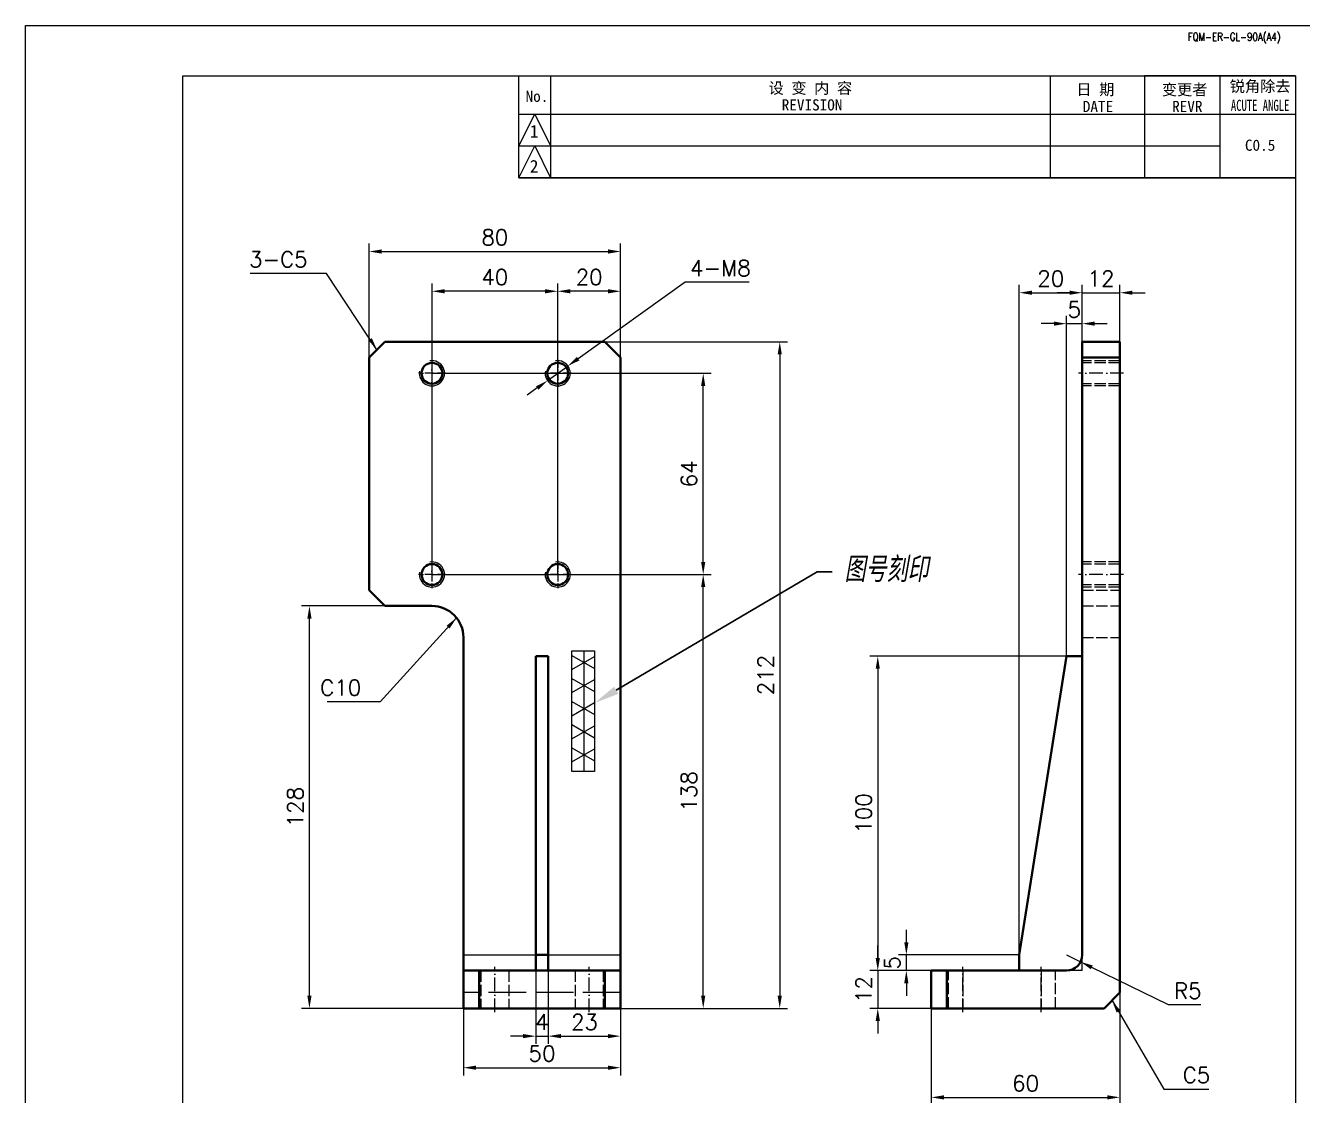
# Model space of a CAD drawing. Extents: x 84854 to 157441, y -74795 to -53229.
# Drawn here: x 89683.8 to 90090, y -54053.4 to -53713.1 of the extents above; entities that cross this region are included whole.
import ezdxf
from ezdxf import colors
from ezdxf.entities.mleader import LeaderData, LeaderLine
from ezdxf.enums import TextEntityAlignment as Align
from ezdxf.math import Vec2, Vec3

# ---------------------------------------------------------------- set-up
doc = ezdxf.new("R2010")
doc.units = 0
doc.header["$MEASUREMENT"] = 0
doc.linetypes.add('DASHDOT', pattern=[18.5, 12, -3, 0.5, -3])
doc.linetypes.add('DASHED', pattern=[15, 12, -3])
for name, color, linetype, lineweight in [('A4', 3, 'Continuous', 20), ('图框', 7, 'Continuous', 20), ('尺寸线', 3, 'Continuous', 13)]:
    doc.layers.add(name, color=color, linetype=linetype, lineweight=lineweight)
doc.styles.add('CH-1', font='')
doc.styles.add('MX_NOTE_STANDARD', font='txt.shx', dxfattribs={"bigfont": 'extfont.shx'})
doc.styles.get("Standard").update_dxf_attribs({"font": 'FSGB2312.ttf', "width": 0.8, "height": 3.5})
doc.styles.get('CH-1').set_extended_font_data('SimSun')
doc.dimstyles.new('副本02', dxfattribs={"dimscale": 2, "dimtxt": 2.5, "dimasz": 2, "dimexe": 1.25, "dimexo": 0, "dimgap": 1, "dimtad": 1, "dimdsep": 46, "dimtxsty": 'MX_NOTE_STANDARD', "dimcen": 0.5, "dimclrd": 3, "dimclre": 3, "dimclrt": 1, "dimadec": 1, "dimazin": 2, "dimtfac": 1, "dimtmove": 0, "dimatfit": 3, "dimfxl": 0, "dimtolj": 1, "dimlwd": -1, "dimlwe": -1, "dimarcsym": 0})
doc.dimstyles.new('副本02$3', dxfattribs={"dimscale": 2, "dimtxt": 2.5, "dimasz": 2, "dimexe": 1.25, "dimexo": 0, "dimgap": 1, "dimtad": 1, "dimtoh": 1, "dimdsep": 46, "dimtxsty": 'MX_NOTE_STANDARD', "dimcen": 0.5, "dimclrd": 3, "dimclre": 3, "dimclrt": 1, "dimadec": 1, "dimazin": 2, "dimtfac": 1, "dimtmove": 0, "dimatfit": 3, "dimfxl": 0, "dimtolj": 1, "dimlwd": -1, "dimlwe": -1, "dimarcsym": 0})
doc.dimstyles.new('副本02$4', dxfattribs={"dimscale": 2, "dimtxt": 2.5, "dimasz": 2, "dimexe": 1.25, "dimexo": 0, "dimgap": 1, "dimtad": 1, "dimtoh": 1, "dimdsep": 46, "dimtxsty": 'MX_NOTE_STANDARD', "dimcen": 0.5, "dimclrd": 3, "dimclre": 3, "dimclrt": 1, "dimadec": 1, "dimazin": 2, "dimtfac": 1, "dimtmove": 0, "dimatfit": 3, "dimfxl": 0, "dimtolj": 1, "dimlwd": -1, "dimlwe": -1, "dimarcsym": 0})

# ---------------------------------------------------------------- blocks, each defined once
blk = doc.blocks.new('1比1 竖框')
at = {"layer": '图框'}
for p, q in [((0, 0), (0, 297)), ((0, 297), (210, 297)), ((178, 297), (202, 297)), ((25, 289), (202, 289)), ((25, 10), (25, 289)), ((25, 272.79), (25, 289)), ((78.45, 272.79), (78.45, 289)), ((83.52, 289), (83.52, 272.79)), ((163, 289), (163, 272.79)), ((163, 289), (163, 272.79)), ((163, 289), (163, 272.79)), ((163, 289), (163, 272.79)), ((163, 289), (163, 272.79)), ((178, 289), (178, 272.79)), ((178, 289), (178, 272.79)), ((178, 289), (178, 272.79)), ((178, 289), (178, 272.79)), ((178, 289), (178, 272.79)), ((178, 289), (202, 289)), ((178, 289), (202, 289)), ((178, 289), (202, 289)), ((178, 289), (202, 289)), ((202, 289), (178, 289)), ((190, 289), (190, 272.79)), ((190, 289), (190, 272.79)), ((190, 289), (190, 272.79)), ((190, 289), (190, 272.79)), ((190, 289), (190, 272.79)), ((202, 289), (202, 10)), ((78.45, 277.86), (80.99, 282.93)), ((78.45, 282.93), (190, 282.93)), ((78.45, 282.93), (190, 282.93)), ((78.45, 282.93), (190, 282.93)), ((78.45, 282.93), (190, 282.93)), ((80.99, 282.93), (83.52, 277.86)), ((190, 282.93), (202, 282.93)), ((190, 282.93), (202, 282.93)), ((190, 282.93), (202, 282.93)), ((190, 282.93), (202, 282.93)), ((78.45, 272.79), (80.99, 277.86)), ((78.45, 277.86), (190, 277.86)), ((78.45, 277.86), (190, 277.86)), ((78.45, 277.86), (190, 277.86)), ((78.45, 277.86), (190, 277.86)), ((80.99, 277.86), (83.52, 272.79)), ((78.45, 272.79), (202, 272.79)), ((202, 272.79), (78.45, 272.79)), ((78.45, 272.79), (202, 272.79)), ((78.45, 272.79), (202, 272.79))]:
    blk.add_line(p, q, dxfattribs=at)
at = {"layer": '图框', "style": 'CH-1'}
for s, height, p in [('锐角除去', 1.775, (196.38, 287.37)), ('No.', 1.775, (81.35, 285.73)), ('设 变 内 容', 1.775, (124.84, 287.09)), ('日 期', 1.775, (170.17, 286.84)), ('变更者', 1.775, (184.38, 286.84)), ('REVISION', 1.775, (125.11, 284.38)), ('DATE', 1.775, (170.59, 284.13)), ('REVR', 1.775, (184.8, 284.13)), ('1', 2.03, (80.9, 280.16)), ('C0.5', 1.775, (196.38, 277.97)), ('2', 2.03, (80.9, 274.61))]:
    blk.add_text(s, height=height, dxfattribs=at).set_placement(p, align=Align.MIDDLE)
at = {"layer": '图框', "style": 'CH-1', "width": 0.7}
blk.add_text('ACUTE ANGLE', height=1.7746, dxfattribs=at).set_placement((196.38, 284.31), align=Align.MIDDLE)
at = {"layer": '图框', "insert": (192.25, 295), "char_height": 1.25, "width": 39, "attachment_point": 5}
blk.add_mtext('{\\Ftxt,@extfont2|c134;FQM-ER-GL-90A(A4)}', dxfattribs=at)
blk = doc.blocks.new('*D51')
at = {"layer": 'Defpoints', "color": 0, "transparency": 16777216}
for p in [(89868.12, -53813.69), (89873.12, -54025.69), (89923.75, -54025.69)]:
    blk.add_point(p, dxfattribs=at)
at = {"layer": '尺寸线', "color": 3, "transparency": 16777216}
for p, q in [((89868.12, -53813.69), (89926.25, -53813.69)), ((89923.75, -53817.69), (89923.75, -54021.69)), ((89873.12, -54025.69), (89926.25, -54025.69))]:
    blk.add_line(p, q, dxfattribs=at)
for points in [[(89923.08, -53817.69), (89924.41, -53817.69), (89923.75, -53813.69)], [(89923.08, -54021.69), (89924.41, -54021.69), (89923.75, -54025.69)]]:
    blk.add_solid(points, dxfattribs=at)
at = {"layer": '尺寸线', "color": 1, "transparency": 16777216, "insert": (89919.25, -53919.69), "char_height": 5, "attachment_point": 5, "rotation": 90, "style": 'MX_NOTE_STANDARD'}
blk.add_mtext('\\A1;212', dxfattribs=at)
blk = doc.blocks.new('*D52')
at = {"layer": 'Defpoints', "color": 0, "transparency": 16777216}
for p in [(89873.12, -53784.95), (89793.12, -53818.69), (89873.12, -53818.69)]:
    blk.add_point(p, dxfattribs=at)
at = {"layer": '尺寸线', "color": 3, "transparency": 16777216}
for p, q in [((89793.12, -53818.69), (89793.12, -53782.45)), ((89797.12, -53784.95), (89869.12, -53784.95)), ((89873.12, -53818.69), (89873.12, -53782.45))]:
    blk.add_line(p, q, dxfattribs=at)
for points in [[(89797.12, -53784.28), (89797.12, -53785.62), (89793.12, -53784.95)], [(89869.12, -53784.28), (89869.12, -53785.62), (89873.12, -53784.95)]]:
    blk.add_solid(points, dxfattribs=at)
at = {"layer": '尺寸线', "color": 1, "transparency": 16777216, "insert": (89833.12, -53780.45), "char_height": 5, "attachment_point": 5, "style": 'MX_NOTE_STANDARD'}
blk.add_mtext('\\A1;80', dxfattribs=at)
blk = doc.blocks.new('*D53')
at = {"layer": 'Defpoints', "color": 0, "transparency": 16777216}
for p in [(90031.96, -54020.69), (89971.96, -54025.69), (90031.96, -54054.01)]:
    blk.add_point(p, dxfattribs=at)
at = {"layer": '尺寸线', "color": 3, "transparency": 16777216}
for p, q in [((90031.96, -54020.69), (90031.96, -54056.51)), ((89971.96, -54025.69), (89971.96, -54056.51)), ((89975.96, -54054.01), (90027.96, -54054.01))]:
    blk.add_line(p, q, dxfattribs=at)
for points in [[(89975.96, -54053.34), (89975.96, -54054.67), (89971.96, -54054.01)], [(90027.96, -54053.34), (90027.96, -54054.67), (90031.96, -54054.01)]]:
    blk.add_solid(points, dxfattribs=at)
at = {"layer": '尺寸线', "color": 1, "transparency": 16777216, "insert": (90001.96, -54049.51), "char_height": 5, "attachment_point": 5, "style": 'MX_NOTE_STANDARD'}
blk.add_mtext('\\A1;60', dxfattribs=at)
blk = doc.blocks.new('*D54')
at = {"layer": 'Defpoints', "color": 0, "transparency": 16777216}
for p in [(89774.13, -53897.69), (89798.12, -53897.69), (89823.12, -54025.69)]:
    blk.add_point(p, dxfattribs=at)
at = {"layer": '尺寸线', "color": 3, "transparency": 16777216}
for p, q in [((89798.12, -53897.69), (89771.63, -53897.69)), ((89774.13, -54021.69), (89774.13, -53901.69)), ((89823.12, -54025.69), (89771.63, -54025.69))]:
    blk.add_line(p, q, dxfattribs=at)
for points in [[(89773.46, -53901.69), (89774.79, -53901.69), (89774.13, -53897.69)], [(89773.46, -54021.69), (89774.79, -54021.69), (89774.13, -54025.69)]]:
    blk.add_solid(points, dxfattribs=at)
at = {"layer": '尺寸线', "color": 1, "transparency": 16777216, "insert": (89769.63, -53961.69), "char_height": 5, "attachment_point": 5, "rotation": 90, "style": 'MX_NOTE_STANDARD'}
blk.add_mtext('\\A1;128', dxfattribs=at)
blk = doc.blocks.new('*D55')
at = {"layer": 'Defpoints', "color": 0, "transparency": 16777216}
for p in [(89823.12, -54025.69), (89873.12, -54025.69), (89873.12, -54044.57)]:
    blk.add_point(p, dxfattribs=at)
at = {"layer": '尺寸线', "color": 3, "transparency": 16777216}
for p, q in [((89823.12, -54025.69), (89823.12, -54047.07)), ((89873.12, -54025.69), (89873.12, -54047.07)), ((89827.12, -54044.57), (89869.12, -54044.57))]:
    blk.add_line(p, q, dxfattribs=at)
for points in [[(89827.12, -54043.91), (89827.12, -54045.24), (89823.12, -54044.57)], [(89869.12, -54043.91), (89869.12, -54045.24), (89873.12, -54044.57)]]:
    blk.add_solid(points, dxfattribs=at)
at = {"layer": '尺寸线', "color": 1, "transparency": 16777216, "insert": (89848.12, -54040.07), "char_height": 5, "attachment_point": 5, "style": 'MX_NOTE_STANDARD'}
blk.add_mtext('\\A1;50', dxfattribs=at)
blk = doc.blocks.new('*D56')
at = {"layer": 'Defpoints', "color": 0, "transparency": 16777216}
for p in [(90031.96, -53798.06), (90019.96, -53813.69), (90031.96, -53813.69)]:
    blk.add_point(p, dxfattribs=at)
at = {"layer": '尺寸线', "color": 3, "transparency": 16777216}
for p, q in [((90019.96, -53813.69), (90019.96, -53795.56)), ((90031.96, -53813.69), (90031.96, -53795.56)), ((90015.96, -53798.06), (90011.96, -53798.06)), ((90019.96, -53798.06), (90031.96, -53798.06)), ((90035.96, -53798.06), (90039.96, -53798.06))]:
    blk.add_line(p, q, dxfattribs=at)
for points in [[(90015.96, -53797.39), (90015.96, -53798.72), (90019.96, -53798.06)], [(90035.96, -53797.39), (90035.96, -53798.72), (90031.96, -53798.06)]]:
    blk.add_solid(points, dxfattribs=at)
at = {"layer": '尺寸线', "color": 1, "transparency": 16777216, "insert": (90025.96, -53793.56), "char_height": 5, "attachment_point": 5, "style": 'MX_NOTE_STANDARD'}
blk.add_mtext('\\A1;12', dxfattribs=at)
blk = doc.blocks.new('*D61')
at = {"layer": 'Defpoints', "color": 0, "transparency": 16777216}
for p in [(89971.96, -54013.69), (89954.94, -54025.69), (89971.96, -54025.69)]:
    blk.add_point(p, dxfattribs=at)
at = {"layer": '尺寸线', "color": 3, "transparency": 16777216}
for p, q in [((89954.94, -54009.69), (89954.94, -54005.69)), ((89971.96, -54013.69), (89952.44, -54013.69)), ((89954.94, -54013.69), (89954.94, -54025.69)), ((89971.96, -54025.69), (89952.44, -54025.69)), ((89954.94, -54029.69), (89954.94, -54033.69))]:
    blk.add_line(p, q, dxfattribs=at)
for points in [[(89954.27, -54009.69), (89955.6, -54009.69), (89954.94, -54013.69)], [(89954.27, -54029.69), (89955.6, -54029.69), (89954.94, -54025.69)]]:
    blk.add_solid(points, dxfattribs=at)
at = {"layer": '尺寸线', "color": 1, "transparency": 16777216, "insert": (89950.44, -54019.69), "char_height": 5, "attachment_point": 5, "rotation": 90, "style": 'MX_NOTE_STANDARD'}
blk.add_mtext('\\A1;12', dxfattribs=at)
blk = doc.blocks.new('*D62')
at = {"layer": 'Defpoints', "color": 0, "transparency": 16777216}
for p in [(90014.96, -53913.69), (89954.94, -54013.69), (89971.96, -54013.69)]:
    blk.add_point(p, dxfattribs=at)
at = {"layer": '尺寸线', "color": 3, "transparency": 16777216}
for p, q in [((90014.96, -53913.69), (89952.44, -53913.69)), ((89954.94, -53917.69), (89954.94, -54009.69)), ((89971.96, -54013.69), (89952.44, -54013.69))]:
    blk.add_line(p, q, dxfattribs=at)
for points in [[(89954.27, -53917.69), (89955.6, -53917.69), (89954.94, -53913.69)], [(89954.27, -54009.69), (89955.6, -54009.69), (89954.94, -54013.69)]]:
    blk.add_solid(points, dxfattribs=at)
at = {"layer": '尺寸线', "color": 1, "transparency": 16777216, "insert": (89950.44, -53963.69), "char_height": 5, "attachment_point": 5, "rotation": 90, "style": 'MX_NOTE_STANDARD'}
blk.add_mtext('\\A1;100', dxfattribs=at)
blk = doc.blocks.new('*D63')
at = {"layer": 'Defpoints', "color": 0, "transparency": 16777216}
for p in [(90019.96, -53798.06), (90019.96, -53813.69), (89999.96, -54008.69)]:
    blk.add_point(p, dxfattribs=at)
at = {"layer": '尺寸线', "color": 3, "transparency": 16777216}
for p, q in [((89999.96, -54008.69), (89999.96, -53795.56)), ((90019.96, -53813.69), (90019.96, -53795.56)), ((90003.96, -53798.06), (90015.96, -53798.06))]:
    blk.add_line(p, q, dxfattribs=at)
for points in [[(90003.96, -53797.39), (90003.96, -53798.72), (89999.96, -53798.06)], [(90015.96, -53797.39), (90015.96, -53798.72), (90019.96, -53798.06)]]:
    blk.add_solid(points, dxfattribs=at)
at = {"layer": '尺寸线', "color": 1, "transparency": 16777216, "insert": (90009.96, -53793.56), "char_height": 5, "attachment_point": 5, "style": 'MX_NOTE_STANDARD'}
blk.add_mtext('\\A1;20', dxfattribs=at)
blk = doc.blocks.new('*D64')
at = {"layer": 'Defpoints', "color": 0, "transparency": 16777216}
for p in [(90019.96, -53807.9), (90019.96, -53813.69), (90014.96, -53913.69)]:
    blk.add_point(p, dxfattribs=at)
at = {"layer": '尺寸线', "color": 3, "transparency": 16777216}
for p, q in [((90014.96, -53913.69), (90014.96, -53805.4)), ((90019.96, -53813.69), (90019.96, -53805.4)), ((90010.96, -53807.9), (90006.96, -53807.9)), ((90014.96, -53807.9), (90019.96, -53807.9)), ((90023.96, -53807.9), (90027.96, -53807.9))]:
    blk.add_line(p, q, dxfattribs=at)
for points in [[(90010.96, -53807.23), (90010.96, -53808.56), (90014.96, -53807.9)], [(90023.96, -53807.23), (90023.96, -53808.56), (90019.96, -53807.9)]]:
    blk.add_solid(points, dxfattribs=at)
at = {"layer": '尺寸线', "color": 1, "transparency": 16777216, "insert": (90017.46, -53803.4), "char_height": 5, "attachment_point": 5, "style": 'MX_NOTE_STANDARD'}
blk.add_mtext('\\A1;5', dxfattribs=at)
blk = doc.blocks.new('*D65')
at = {"layer": 'Defpoints', "color": 0, "transparency": 16777216}
for p in [(89964.03, -54008.69), (89999.96, -54008.69), (89971.96, -54013.69)]:
    blk.add_point(p, dxfattribs=at)
at = {"layer": '尺寸线', "color": 3, "transparency": 16777216}
for p, q in [((89964.03, -54004.69), (89964.03, -54000.69)), ((89999.96, -54008.69), (89961.53, -54008.69)), ((89964.03, -54013.69), (89964.03, -54008.69)), ((89971.96, -54013.69), (89961.53, -54013.69)), ((89964.03, -54017.69), (89964.03, -54021.69))]:
    blk.add_line(p, q, dxfattribs=at)
for points in [[(89963.36, -54004.69), (89964.69, -54004.69), (89964.03, -54008.69)], [(89963.36, -54017.69), (89964.69, -54017.69), (89964.03, -54013.69)]]:
    blk.add_solid(points, dxfattribs=at)
at = {"layer": '尺寸线', "color": 1, "transparency": 16777216, "insert": (89959.53, -54011.19), "char_height": 5, "attachment_point": 5, "rotation": 90, "style": 'MX_NOTE_STANDARD'}
blk.add_mtext('\\A1;5', dxfattribs=at)
blk = doc.blocks.new('*D66')
at = {"layer": 'Defpoints', "color": 0, "transparency": 16777216}
for p in [(89846.12, -54013.69), (89850.12, -54013.69), (89850.12, -54034.53)]:
    blk.add_point(p, dxfattribs=at)
at = {"layer": '尺寸线', "color": 3, "transparency": 16777216}
for p, q in [((89846.12, -54013.69), (89846.12, -54037.03)), ((89850.12, -54013.69), (89850.12, -54037.03)), ((89842.12, -54034.53), (89838.12, -54034.53)), ((89846.12, -54034.53), (89850.12, -54034.53)), ((89854.12, -54034.53), (89858.12, -54034.53))]:
    blk.add_line(p, q, dxfattribs=at)
for points in [[(89842.12, -54033.86), (89842.12, -54035.19), (89846.12, -54034.53)], [(89854.12, -54033.86), (89854.12, -54035.19), (89850.12, -54034.53)]]:
    blk.add_solid(points, dxfattribs=at)
at = {"layer": '尺寸线', "color": 1, "transparency": 16777216, "insert": (89848.12, -54030.03), "char_height": 5, "attachment_point": 5, "style": 'MX_NOTE_STANDARD'}
blk.add_mtext('\\A1;4', dxfattribs=at)
blk = doc.blocks.new('*D67')
at = {"layer": 'Defpoints', "color": 0, "transparency": 16777216}
for p in [(89850.12, -54013.69), (89873.12, -54013.69), (89873.12, -54034.53)]:
    blk.add_point(p, dxfattribs=at)
at = {"layer": '尺寸线', "color": 3, "transparency": 16777216}
for p, q in [((89850.12, -54013.69), (89850.12, -54037.03)), ((89873.12, -54013.69), (89873.12, -54037.03)), ((89854.12, -54034.53), (89869.12, -54034.53))]:
    blk.add_line(p, q, dxfattribs=at)
for points in [[(89854.12, -54033.86), (89854.12, -54035.19), (89850.12, -54034.53)], [(89869.12, -54033.86), (89869.12, -54035.19), (89873.12, -54034.53)]]:
    blk.add_solid(points, dxfattribs=at)
at = {"layer": '尺寸线', "color": 1, "transparency": 16777216, "insert": (89861.62, -54030.03), "char_height": 5, "attachment_point": 5, "style": 'MX_NOTE_STANDARD'}
blk.add_mtext('\\A1;23', dxfattribs=at)
blk = doc.blocks.new('*D68')
at = {"layer": 'Defpoints', "color": 0, "transparency": 16777216}
for p in [(90014.96, -54008.69), (90019.45, -54010.9)]:
    blk.add_point(p, dxfattribs=at)
at = {"layer": '尺寸线', "color": 3, "transparency": 16777216}
for p, q in [((90014.96, -54008.69), (90019.45, -54010.9)), ((90047.42, -54024.62), (90023.04, -54012.66)), ((90057.75, -54024.62), (90047.42, -54024.62))]:
    blk.add_line(p, q, dxfattribs=at)
blk.add_solid([(90023.33, -54012.06), (90022.74, -54013.26), (90019.45, -54010.9)], dxfattribs=at)
at = {"layer": '尺寸线', "color": 1, "transparency": 16777216, "insert": (90053.59, -54020.12), "char_height": 5, "attachment_point": 5, "style": 'MX_NOTE_STANDARD'}
blk.add_mtext('\\A1;R5', dxfattribs=at)
blk = doc.blocks.new('*D69')
at = {"layer": 'Defpoints', "color": 0, "transparency": 16777216}
for p in [(89853.12, -53887.69), (89899.4, -53887.69), (89873.12, -54025.69)]:
    blk.add_point(p, dxfattribs=at)
at = {"layer": '尺寸线', "color": 3, "transparency": 16777216}
for p, q in [((89853.12, -53887.69), (89901.9, -53887.69)), ((89899.4, -54021.69), (89899.4, -53891.69)), ((89873.12, -54025.69), (89901.9, -54025.69))]:
    blk.add_line(p, q, dxfattribs=at)
for points in [[(89898.73, -53891.69), (89900.06, -53891.69), (89899.4, -53887.69)], [(89898.73, -54021.69), (89900.06, -54021.69), (89899.4, -54025.69)]]:
    blk.add_solid(points, dxfattribs=at)
at = {"layer": '尺寸线', "color": 1, "transparency": 16777216, "insert": (89894.9, -53956.69), "char_height": 5, "attachment_point": 5, "rotation": 90, "style": 'MX_NOTE_STANDARD'}
blk.add_mtext('\\A1;138', dxfattribs=at)
blk = doc.blocks.new('*D70')
at = {"layer": 'Defpoints', "color": 0, "transparency": 16777216}
for p in [(89813.12, -53823.69), (89899.4, -53823.69), (89813.12, -53887.69)]:
    blk.add_point(p, dxfattribs=at)
at = {"layer": '尺寸线', "color": 3, "transparency": 16777216}
for p, q in [((89813.12, -53823.69), (89901.9, -53823.69)), ((89899.4, -53883.69), (89899.4, -53827.69)), ((89813.12, -53887.69), (89901.9, -53887.69))]:
    blk.add_line(p, q, dxfattribs=at)
for points in [[(89898.73, -53827.69), (89900.06, -53827.69), (89899.4, -53823.69)], [(89898.73, -53883.69), (89900.06, -53883.69), (89899.4, -53887.69)]]:
    blk.add_solid(points, dxfattribs=at)
at = {"layer": '尺寸线', "color": 1, "transparency": 16777216, "insert": (89894.9, -53855.69), "char_height": 5, "attachment_point": 5, "rotation": 90, "style": 'MX_NOTE_STANDARD'}
blk.add_mtext('\\A1;64', dxfattribs=at)
blk = doc.blocks.new('*D71')
at = {"layer": 'Defpoints', "color": 0, "transparency": 16777216}
for p in [(89853.12, -53797.6), (89873.12, -53818.69), (89853.12, -53887.69)]:
    blk.add_point(p, dxfattribs=at)
at = {"layer": '尺寸线', "color": 3, "transparency": 16777216}
for p, q in [((89853.12, -53887.69), (89853.12, -53795.1)), ((89873.12, -53818.69), (89873.12, -53795.1)), ((89869.12, -53797.6), (89857.12, -53797.6))]:
    blk.add_line(p, q, dxfattribs=at)
for points in [[(89857.12, -53796.93), (89857.12, -53798.26), (89853.12, -53797.6)], [(89869.12, -53796.93), (89869.12, -53798.26), (89873.12, -53797.6)]]:
    blk.add_solid(points, dxfattribs=at)
at = {"layer": '尺寸线', "color": 1, "transparency": 16777216, "insert": (89863.12, -53793.1), "char_height": 5, "attachment_point": 5, "style": 'MX_NOTE_STANDARD'}
blk.add_mtext('\\A1;20', dxfattribs=at)
blk = doc.blocks.new('*D72')
at = {"layer": 'Defpoints', "color": 0, "transparency": 16777216}
for p in [(89813.12, -53797.6), (89813.12, -53887.69), (89853.12, -53887.69)]:
    blk.add_point(p, dxfattribs=at)
at = {"layer": '尺寸线', "color": 3, "transparency": 16777216}
for p, q in [((89813.12, -53887.69), (89813.12, -53795.1)), ((89853.12, -53887.69), (89853.12, -53795.1)), ((89849.12, -53797.6), (89817.12, -53797.6))]:
    blk.add_line(p, q, dxfattribs=at)
for points in [[(89817.12, -53796.93), (89817.12, -53798.26), (89813.12, -53797.6)], [(89849.12, -53796.93), (89849.12, -53798.26), (89853.12, -53797.6)]]:
    blk.add_solid(points, dxfattribs=at)
at = {"layer": '尺寸线', "color": 1, "transparency": 16777216, "insert": (89833.12, -53793.1), "char_height": 5, "attachment_point": 5, "style": 'MX_NOTE_STANDARD'}
blk.add_mtext('\\A1;40', dxfattribs=at)
blk = doc.blocks.new('*D73')
at = {"layer": 'Defpoints', "color": 0, "transparency": 16777216}
for p in [(89856.37, -53821.37), (89849.86, -53826.02)]:
    blk.add_point(p, dxfattribs=at)
at = {"layer": '尺寸线', "color": 3, "transparency": 16777216}
for p, q in [((89893.7, -53794.74), (89859.63, -53819.05)), ((89914.04, -53794.74), (89893.7, -53794.74)), ((89849.86, -53826.02), (89856.37, -53821.37)), ((89846.6, -53828.34), (89843.35, -53830.66))]:
    blk.add_line(p, q, dxfattribs=at)
for points in [[(89859.24, -53818.5), (89860.02, -53819.59), (89856.37, -53821.37)], [(89846.22, -53827.8), (89846.99, -53828.88), (89849.86, -53826.02)]]:
    blk.add_solid(points, dxfattribs=at)
at = {"layer": '尺寸线', "color": 1, "transparency": 16777216, "insert": (89904.87, -53790.24), "char_height": 5, "attachment_point": 5, "style": 'MX_NOTE_STANDARD'}
blk.add_mtext('\\A1;\\A1;4-M8', dxfattribs=at)

msp = doc.modelspace()

# ---------------------------------------------------------------- hatches: boundary and pattern name
at = {"layer": '尺寸线'}
h = msp.add_hatch(dxfattribs=at)
h.set_pattern_fill('NET3', color=4, scale=2, angle=90)
h.set_pattern_definition([(90, (119509.669, -77324.2235), (-6.35, 4e-16), []), (150, (119509.669, -77324.2235), (-3.175, -5.4992613), []), (210, (119509.669, -77324.2235), (3.175, -5.4992613), [])])
h.paths.add_polyline_path([(89864.832, -53911.955), (89857.64, -53911.955), (89857.64, -53950.396), (89864.832, -53950.396)])

# ---------------------------------------------------------------- linework, layer by layer
at = {"color": 7, "lineweight": 35}
for p, q in [((89793.116, -53818.693, -500.161), (89798.116, -53813.693, -500.161)), ((89798.116, -53813.693, -500.161), (89868.116, -53813.693, -500.161)), ((89868.116, -53813.693, -500.161), (89873.116, -53818.693, -500.161)), ((90019.959, -53813.693, -500.161), (90019.959, -53818.693, -500.161)), ((90031.959, -53813.693, -500.161), (90019.959, -53813.693, -500.161)), ((90031.959, -53818.693, -500.161), (90031.959, -53813.693, -500.161)), ((89793.116, -53892.693, -500.161), (89793.116, -53818.693, -500.161)), ((89873.116, -54008.693, -500.161), (89873.116, -53818.693, -500.161)), ((90019.959, -54008.693, -500.161), (90019.959, -53818.693, -500.161)), ((90031.959, -53818.693, -500.161), (90019.959, -53818.693, -500.161)), ((90031.959, -54020.693, -500.161), (90031.959, -53818.693, -500.161)), ((89793.116, -53892.693, -500.161), (89798.116, -53897.693, -500.161)), ((89813.116, -53897.693, -500.161), (89798.116, -53897.693, -500.161)), ((89823.116, -54008.693, -500.161), (89823.116, -53907.693, -500.161)), ((89850.116, -53913.693, -500.161), (89846.116, -53913.693, -500.161)), ((89846.116, -54008.693, -500.161), (89846.116, -53913.693, -500.161)), ((89850.116, -53913.693, -500.161), (89850.116, -54008.693, -500.161)), ((90014.959, -53913.693, -500.161), (89999.959, -54008.693, -500.161)), ((90019.959, -53913.693, -500.161), (90014.959, -53913.693, -500.161)), ((89823.116, -54008.693, -500.161), (89823.116, -54013.693, -500.161)), ((89846.116, -54013.693, -500.161), (89846.116, -54008.693, -500.161)), ((89850.116, -54008.693, -500.161), (89846.116, -54008.693, -500.161)), ((89850.116, -54013.693, -500.161), (89850.116, -54008.693, -500.161)), ((89873.116, -54013.693, -500.161), (89873.116, -54008.693, -500.161)), ((89999.959, -54013.693, -500.161), (89999.959, -54008.693, -500.161)), ((89828.116, -54013.693, -500.161), (89823.116, -54013.693, -500.161)), ((89823.116, -54025.693, -500.161), (89823.116, -54013.693, -500.161)), ((89828.116, -54013.693, -500.161), (89868.116, -54013.693, -500.161)), ((89828.116, -54025.693, -500.161), (89828.116, -54013.693, -500.161)), ((89868.116, -54013.693, -500.161), (89873.116, -54013.693, -500.161)), ((89868.116, -54025.693, -500.161), (89868.116, -54013.693, -500.161)), ((89873.116, -54025.693, -500.161), (89873.116, -54013.693, -500.161)), ((89971.959, -54013.693, -500.161), (89976.959, -54013.693, -500.161)), ((89971.959, -54025.693, -500.161), (89971.959, -54013.693, -500.161)), ((89976.959, -54013.693, -500.161), (90014.959, -54013.693, -500.161)), ((89976.959, -54025.693, -500.161), (89976.959, -54013.693, -500.161)), ((90031.959, -54020.693, -500.161), (90026.959, -54025.693, -500.161)), ((89828.116, -54025.693, -500.161), (89823.116, -54025.693, -500.161)), ((89828.116, -54025.693, -500.161), (89868.116, -54025.693, -500.161)), ((89868.116, -54025.693, -500.161), (89873.116, -54025.693, -500.161)), ((89971.959, -54025.693, -500.161), (89976.959, -54025.693, -500.161)), ((89976.959, -54025.693, -500.161), (90026.959, -54025.693, -500.161))]:
    msp.add_line(p, q, dxfattribs=at)
at = {"color": 2, "linetype": 'DASHDOT', "lineweight": 13, "ltscale": 0.216028}
for p, q in [((89813.116, -53819.372, -500.161), (89813.116, -53828.014, -500.161)), ((89853.116, -53819.372, -500.161), (89853.116, -53828.014, -500.161)), ((89817.437, -53823.693, -500.161), (89808.796, -53823.693, -500.161)), ((89857.437, -53823.693, -500.161), (89848.796, -53823.693, -500.161)), ((89813.116, -53883.372, -500.161), (89813.116, -53892.014, -500.161)), ((89853.116, -53883.372, -500.161), (89853.116, -53892.014, -500.161)), ((89817.437, -53887.693, -500.161), (89808.796, -53887.693, -500.161)), ((89857.437, -53887.693, -500.161), (89848.796, -53887.693, -500.161))]:
    msp.add_line(p, q, dxfattribs=at)
at = {"color": 1, "linetype": 'DASHED', "lineweight": 13, "ltscale": 0.3}
for p, q in [((90031.959, -53818.693, -500.161), (90019.959, -53818.693, -500.161)), ((90031.959, -53819.693, -500.161), (90019.959, -53819.693, -500.161)), ((90031.959, -53819.693, -500.161), (90019.959, -53819.693, -500.161)), ((90031.959, -53820.369, -500.161), (90019.959, -53820.369, -500.161)), ((90031.959, -53820.369, -500.161), (90019.959, -53820.369, -500.161)), ((90031.959, -53827.016, -500.161), (90019.959, -53827.016, -500.161)), ((90031.959, -53827.016, -500.161), (90019.959, -53827.016, -500.161)), ((90031.959, -53827.693, -500.161), (90019.959, -53827.693, -500.161)), ((90031.959, -53827.693, -500.161), (90019.959, -53827.693, -500.161)), ((90031.959, -53883.693, -500.161), (90019.959, -53883.693, -500.161)), ((90031.959, -53883.693, -500.161), (90019.959, -53883.693, -500.161)), ((90031.959, -53884.369, -500.161), (90019.959, -53884.369, -500.161)), ((90031.959, -53884.369, -500.161), (90019.959, -53884.369, -500.161)), ((90031.959, -53891.016, -500.161), (90019.959, -53891.016, -500.161)), ((90031.959, -53891.016, -500.161), (90019.959, -53891.016, -500.161)), ((90031.959, -53891.693, -500.161), (90019.959, -53891.693, -500.161)), ((90031.959, -53891.693, -500.161), (90019.959, -53891.693, -500.161)), ((90019.959, -53892.693, -500.161), (90031.959, -53892.693, -500.161)), ((90019.959, -53897.693, -500.161), (90031.959, -53897.693, -500.161)), ((90019.959, -53907.693, -500.161), (90031.959, -53907.693, -500.161)), ((89828.616, -54013.693, -500.161), (89828.616, -54025.693, -500.161)), ((89837.616, -54013.693, -500.161), (89837.616, -54025.693, -500.161)), ((89858.616, -54013.693, -500.161), (89858.616, -54025.693, -500.161)), ((89867.616, -54013.693, -500.161), (89867.616, -54025.693, -500.161)), ((89976.959, -54025.693, -500.161), (89976.959, -54013.693, -500.161)), ((89977.459, -54025.693, -500.161), (89977.459, -54013.693, -500.161)), ((89977.459, -54025.693, -500.161), (89977.459, -54013.693, -500.161)), ((89981.959, -54013.693, -500.161), (89981.959, -54025.693, -500.161)), ((89981.959, -54013.693, -500.161), (89981.959, -54025.693, -500.161)), ((89981.959, -54013.693, -500.161), (89981.959, -54025.693, -500.161)), ((89981.959, -54013.693, -500.161), (89981.959, -54025.693, -500.161)), ((90006.959, -54013.693, -500.161), (90006.959, -54025.693, -500.161)), ((90006.959, -54013.693, -500.161), (90006.959, -54025.693, -500.161)), ((90006.959, -54013.693, -500.161), (90006.959, -54025.693, -500.161)), ((90006.959, -54013.693, -500.161), (90006.959, -54025.693, -500.161)), ((90011.459, -54025.693, -500.161), (90011.459, -54013.693, -500.161)), ((90011.459, -54025.693, -500.161), (90011.459, -54013.693, -500.161))]:
    msp.add_line(p, q, dxfattribs=at)
at = {"color": 2, "linetype": 'DASHDOT', "lineweight": 13, "ltscale": 0.360022}
for p, q in [((90033.159, -53823.693, -500.161), (90018.758, -53823.693, -500.161)), ((90033.159, -53887.693, -500.161), (90018.758, -53887.693, -500.161))]:
    msp.add_line(p, q, dxfattribs=at)
at = {"color": 1, "linetype": 'DASHED', "lineweight": 13}
for p, q in [((90019.959, -54013.693, -500.161), (90019.959, -53913.693, -500.161)), ((90019.959, -54013.693, -500.161), (89999.959, -54013.693, -500.161)), ((89873.116, -54020.693, -500.161), (89823.116, -54020.693, -500.161))]:
    msp.add_line(p, q, dxfattribs=at)
at = {"color": 7, "lineweight": 13}
for p, q in [((89823.116, -54008.693, -500.161), (89846.116, -54008.693, -500.161)), ((89850.116, -54008.693, -500.161), (89873.116, -54008.693, -500.161))]:
    msp.add_line(p, q, dxfattribs=at)
at = {"color": 1, "linetype": 'DASHED', "lineweight": 13, "ltscale": 0.1}
for p, q in [((89846.116, -54008.693, -500.161), (89850.116, -54008.693, -500.161)), ((89846.116, -54013.693, -500.161), (89850.116, -54013.693, -500.161))]:
    msp.add_line(p, q, dxfattribs=at)
at = {"color": 2, "linetype": 'DASHDOT', "lineweight": 13, "ltscale": 0.360001}
for p, q in [((89833.116, -54026.893, -500.161), (89833.116, -54012.493, -500.161)), ((89863.116, -54026.893, -500.161), (89863.116, -54012.493, -500.161)), ((89981.959, -54026.893, -500.161), (89981.959, -54012.493, -500.161)), ((90006.959, -54026.893, -500.161), (90006.959, -54012.493, -500.161))]:
    msp.add_line(p, q, dxfattribs=at)
at = {"color": 7, "lineweight": 35}
for centre, radius in [((89813.116, -53823.693, -500.161), 3.323), ((89853.116, -53823.693, -500.161), 3.324), ((89813.116, -53887.693, -500.161), 3.323), ((89853.116, -53887.693, -500.161), 3.323)]:
    msp.add_circle(centre, radius, dxfattribs=at)
at = {"color": 7, "lineweight": 13}
for centre in [(89813.116, -53823.693, -500.161), (89853.116, -53823.693, -500.161), (89813.116, -53887.693, -500.161), (89853.116, -53887.693, -500.161)]:
    msp.add_arc(centre, 4, 169.99999, 100.00001, dxfattribs=at)
at = {"color": 7, "lineweight": 35}
for centre, radius, start, end in [((89813.116, -53907.693, -500.161), 10, 0, 90), ((90014.959, -54008.693, -500.161), 5, 270, 0)]:
    msp.add_arc(centre, radius, start, end, dxfattribs=at)
at = {"layer": 'A4'}
msp.add_lwpolyline([(89683.81, -53713.07), (90103.81, -53713.07), (90103.81, -54307.07), (89683.81, -54307.07)], close=True, dxfattribs=at)
at = {"layer": '尺寸线', "color": 4, "elevation": -500.161}
msp.add_lwpolyline([(89857.64, -53950.396), (89857.64, -53911.955), (89864.832, -53911.955), (89864.832, -53950.396)], close=True, dxfattribs=at)

# ---------------------------------------------------------------- block references
at = {"layer": '图框', "xscale": 2, "yscale": 2, "zscale": 2}
msp.add_blockref('1比1 竖框', (89683.81, -54307.07), dxfattribs=at)

# ---------------------------------------------------------------- texts
at = {"layer": '尺寸线', "color": 1, "char_height": 5, "style": 'MX_NOTE_STANDARD'}
for s, insert, attachment_point in [('3-C5', (89773.565, -53789.953, -500.161), 9), ('C10', (89790.628, -53926.213, -500.161), 9), ('C5', (90051.943, -54049.422, -500.161), 7)]:
    msp.add_mtext(s, dxfattribs=dict(at, insert=insert, attachment_point=attachment_point))

# ---------------------------------------------------------------- dimensions: what is measured, and where the dimension line sits
at = {"layer": '尺寸线'}
for base, p1, p2, picture, middle in [((89873.116, -53784.949, -500.161), (89793.116, -53818.693, -500.161), (89873.116, -53818.693, -500.161), '*D52', (89833.116, -53780.449, -500.161)), ((89813.116, -53797.596, -500.161), (89853.116, -53887.693, -500.161), (89813.116, -53887.693, -500.161), '*D72', (89833.116, -53793.096, -500.161)), ((89853.116, -53797.596, -500.161), (89873.116, -53818.693, -500.161), (89853.116, -53887.693, -500.161), '*D71', (89863.116, -53793.096, -500.161)), ((90019.959, -53798.056, -500.161), (89999.959, -54008.693, -500.161), (90019.959, -53813.693, -500.161), '*D63', (90009.959, -53793.556, -500.161)), ((90031.959, -53798.056, -500.161), (90019.959, -53813.693, -500.161), (90031.959, -53813.693, -500.161), '*D56', (90025.959, -53793.556, -500.161)), ((89873.116, -54034.527, -500.161), (89850.116, -54013.693, -500.161), (89873.116, -54013.693, -500.161), '*D67', (89861.616, -54030.027, -500.161)), ((90031.959, -54054.006, -500.161), (89971.959, -54025.693, -500.161), (90031.959, -54020.693, -500.161), '*D53', (90001.959, -54049.506, -500.161)), ((89873.116, -54044.573, -500.161), (89823.116, -54025.693, -500.161), (89873.116, -54025.693, -500.161), '*D55', (89848.116, -54040.073, -500.161))]:
    dim = msp.add_linear_dim(base=base, p1=p1, p2=p2, dimstyle='副本02', dxfattribs=at)
    dim.commit()
    dim.dimension.update_dxf_attribs({"geometry": picture, "text_midpoint": middle})
dim = msp.add_diameter_dim_2p(p1=(89849.86, -53826.016, -500.161), p2=(89856.372, -53821.37, -500.161), text='\\A1;4-M8', dimstyle='副本02$3', override={"dimtxsty": 'MX_NOTE_STANDARD'}, dxfattribs=at)
dim.commit()
dim.dimension.update_dxf_attribs({"geometry": '*D73', "text_midpoint": (89904.869, -53794.735, -500.161), "dimtype": 163})
for base, p1, p2, picture, middle in [((90019.959, -53807.896, -500.161), (90014.959, -53913.693, -500.161), (90019.959, -53813.693, -500.161), '*D64', (90017.459, -53807.896, -500.161)), ((89850.116, -54034.527, -500.161), (89846.116, -54013.693, -500.161), (89850.116, -54013.693, -500.161), '*D66', (89848.116, -54034.527, -500.161))]:
    dim = msp.add_linear_dim(base=base, p1=p1, p2=p2, dimstyle='副本02', dxfattribs=at)
    dim.commit()
    dim.dimension.update_dxf_attribs({"geometry": picture, "text_midpoint": middle, "dimtype": 160})
for base, p1, p2, picture, middle in [((89923.747, -54025.693, -500.161), (89868.116, -53813.693, -500.161), (89873.116, -54025.693, -500.161), '*D51', (89919.247, -53919.693, -500.161)), ((89899.396, -53823.693, -500.161), (89813.116, -53887.693, -500.161), (89813.116, -53823.693, -500.161), '*D70', (89894.896, -53855.693, -500.161)), ((89899.396, -53887.693, -500.161), (89873.116, -54025.693, -500.161), (89853.116, -53887.693, -500.161), '*D69', (89894.896, -53956.693, -500.161)), ((89774.125, -53897.693, -500.161), (89823.116, -54025.693, -500.161), (89798.116, -53897.693, -500.161), '*D54', (89769.625, -53961.693, -500.161)), ((89954.936, -54013.693, -500.161), (90014.959, -53913.693, -500.161), (89971.959, -54013.693, -500.161), '*D62', (89950.436, -53963.693, -500.161)), ((89954.936, -54025.693, -500.161), (89971.959, -54013.693, -500.161), (89971.959, -54025.693, -500.161), '*D61', (89950.436, -54019.693, -500.161))]:
    dim = msp.add_linear_dim(base=base, p1=p1, p2=p2, angle=90, dimstyle='副本02', dxfattribs=at)
    dim.commit()
    dim.dimension.update_dxf_attribs({"geometry": picture, "text_midpoint": middle})
dim = msp.add_linear_dim(base=(89964.025, -54008.693, -500.161), p1=(89971.959, -54013.693, -500.161), p2=(89999.959, -54008.693, -500.161), angle=90, dimstyle='副本02', dxfattribs=at)
dim.commit()
dim.dimension.update_dxf_attribs({"geometry": '*D65', "text_midpoint": (89964.025, -54011.193, -500.161), "dimtype": 160})
dim = msp.add_radius_dim(center=(90014.959, -54008.693, -500.161), mpoint=(90019.447, -54010.896, -500.161), dimstyle='副本02$4', dxfattribs=at)
dim.commit()
dim.dimension.update_dxf_attribs({"geometry": '*D68', "text_midpoint": (90053.586, -54024.624, -500.161), "dimtype": 164})

# ---------------------------------------------------------------- leaders
at = {"layer": '尺寸线', "annotation_type": 0, "has_hookline": 1}
for points, hookline_direction, text_width in [([(89795.616, -53816.193, -500.161), (89779.565, -53791.953, -500.161), (89775.565, -53791.953, -500.161)], 1, 18.333), ([(89820.935, -53901.458, -500.161), (89796.628, -53928.213, -500.161), (89792.628, -53928.213, -500.161)], 1, 10.833), ([(90029.459, -54023.193, -500.161), (90045.943, -54051.422, -500.161), (90049.943, -54051.422, -500.161)], 0, 8.333)]:
    msp.add_leader(points, dimstyle='副本02', override={"dimgap": 1, "dimtad": 1}, dxfattribs=dict(at, hookline_direction=hookline_direction, text_width=text_width))
at = {"layer": '尺寸线'}
ml = msp.add_multileader_mtext('Standard', dxfattribs=at)
ml.set_content('\\A1;{\\Q10;\\W0.7;\\C4;图号刻印}', color=256)
ml.set_leader_properties()
ml.build(insert=Vec2(0, 0))
ml.multileader.update_dxf_attribs({"text_right_attachment_type": 6, "dogleg_length": 0.72, "arrow_head_size": 8})
ctx = ml.context
ctx.base_point, ctx.char_height, ctx.arrow_head_size, ctx.landing_gap_size, ctx.plane_origin = Vec3(89940.408, -53886.843, -500.161), 7, 8, 4, Vec3(89902.981, -53985.398, -500.161)
ctx.right_attachment = 6
notes = []
notes.append((ctx, [(0, (1, 1, 0), (89935.688, -53886.843, -500.161), (1, 0), 4.72, [(0, [(89864.832, -53928.577, -500.161)], 0, [])])]))
ctx.mtext.insert, ctx.mtext.flow_direction = Vec3(89944.408, -53882.326, -500.161), 5
for ctx, leaders in notes:
    for number, flags, end, landing, length, lines in leaders:
        leader = LeaderData()
        leader.index, (leader.has_last_leader_line, leader.has_dogleg_vector, leader.attachment_direction) = number, flags
        leader.last_leader_point, leader.dogleg_vector, leader.dogleg_length = Vec3(end), Vec3(landing), length
        for number, points, colour, breaks in lines:
            line = LeaderLine()
            line.index, line.vertices, line.color, line.breaks = number, Vec3.list(points), colors.encode_raw_color(colour), breaks
            leader.lines.append(line)
        ctx.leaders.append(leader)

doc.saveas('drawing.dxf')
